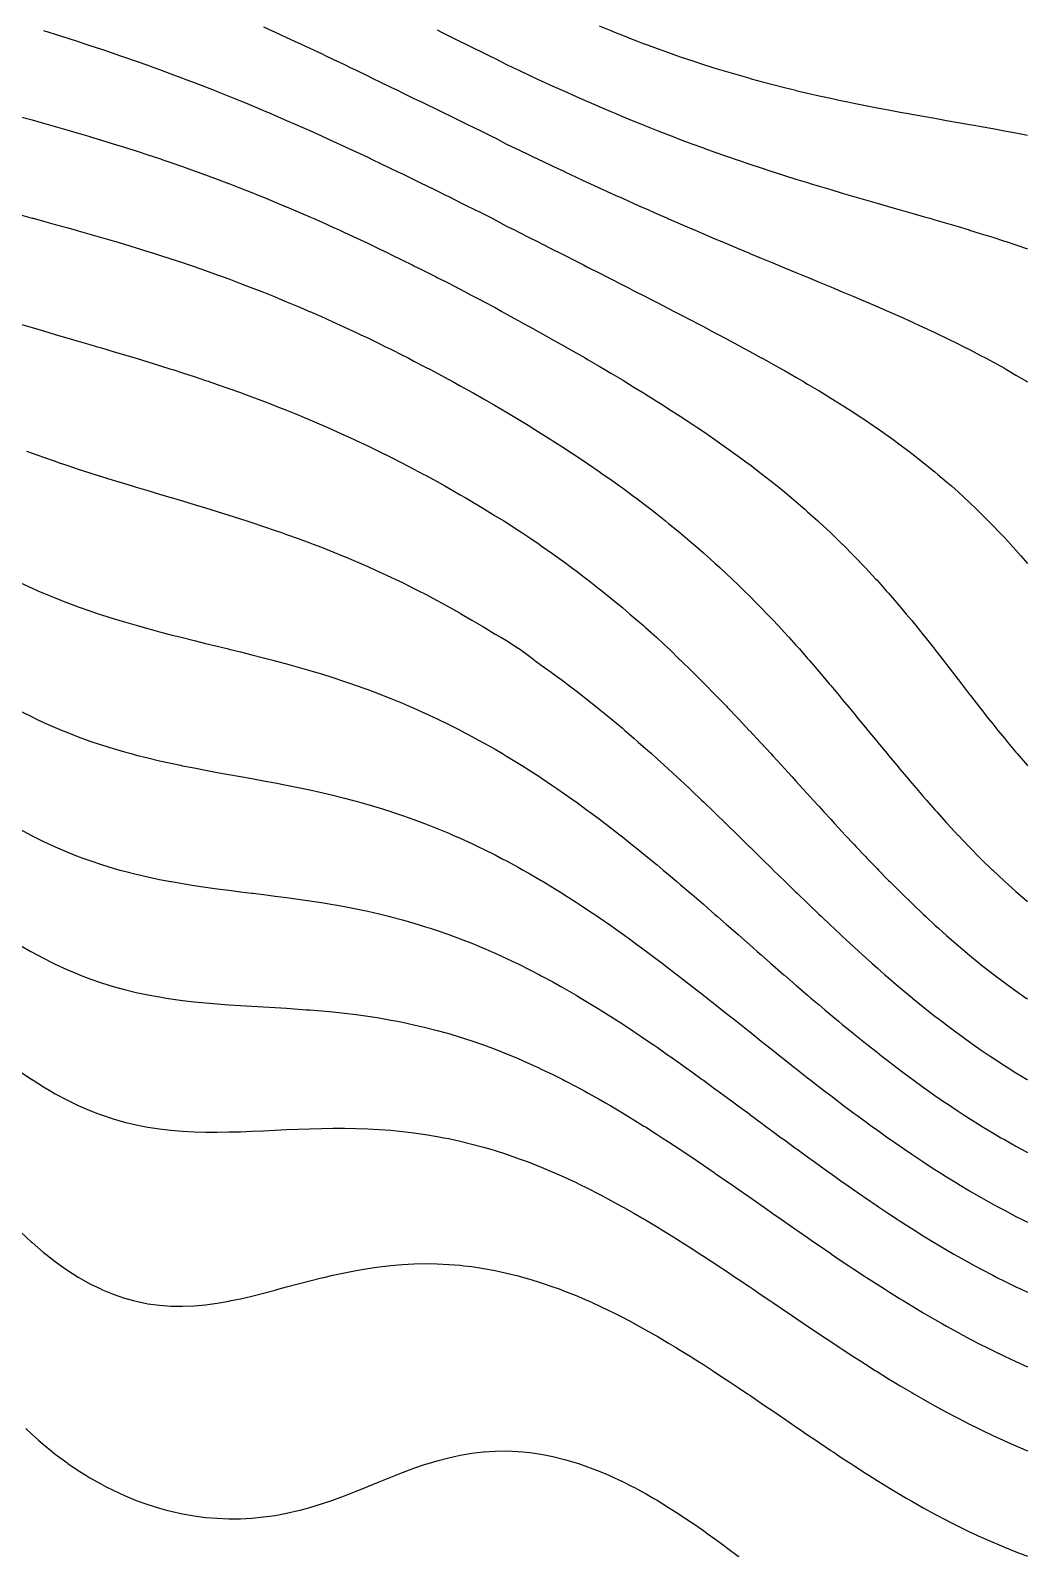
# Model space of a CAD drawing. Extents: x 1412622.5 to 1412673.9, y 4931530.8 to 4931599.9.
# Drawn here: x 1412659.34 to 1412673.92, y 4931551.76 to 4931574.07 of the extents above; entities that cross this region are included whole.
import ezdxf

# ---------------------------------------------------------------- set-up
doc = ezdxf.new("R2010")
doc.units = 0
doc.layers.add('line', color=2, linetype='CONTINUOUS')

msp = doc.modelspace()

# ---------------------------------------------------------------- linework, layer by layer
at = {"layer": 'line'}
for points in [[(1412662.742947, 4931574.128158), (1412662.912226, 4931574.051009), (1412662.914155, 4931574.050117), (1412663.081505, 4931573.97323), (1412663.250784, 4931573.894697), (1412663.28219, 4931573.879953), (1412663.420063, 4931573.815561), (1412663.589342, 4931573.735792), (1412663.643992, 4931573.70979), (1412663.758621, 4931573.655475), (1412663.9279, 4931573.574659), (1412664.000725, 4931573.539627), (1412664.097179, 4931573.493369), (1412664.266458, 4931573.411697), (1412664.353527, 4931573.369464), (1412664.435737, 4931573.329664), (1412664.605016, 4931573.247352), (1412664.703522, 4931573.199301), (1412664.774295, 4931573.164806), (1412664.943574, 4931573.082098), (1412665.051852, 4931573.029138), (1412665.112853, 4931572.999297), (1412665.282132, 4931572.91642), (1412665.399587, 4931572.858974), (1412665.451411, 4931572.833596), (1412665.62069, 4931572.750793), (1412665.747781, 4931572.688811), (1412665.789969, 4931572.668188), (1412665.959248, 4931572.585697), (1412666.097473, 4931572.518648), (1412666.128527, 4931572.503533), (1412666.297806, 4931572.414218), (1412666.434411, 4931572.348485), (1412666.467085, 4931572.33269), (1412666.636364, 4931572.251444), (1412666.789924, 4931572.178322), (1412666.805643, 4931572.170793), (1412666.974922, 4931572.090427), (1412667.144201, 4931572.010802), (1412667.149883, 4931572.008159), (1412667.31348, 4931571.931477), (1412667.482759, 4931571.852945), (1412667.515382, 4931571.837995), (1412667.652038, 4931571.774828), (1412667.821317, 4931571.697476), (1412667.887045, 4931571.667832), (1412667.990596, 4931571.620652), (1412668.159875, 4931571.544506), (1412668.265392, 4931571.497669), (1412668.329154, 4931571.469034), (1412668.498433, 4931571.394093), (1412668.650738, 4931571.327506), (1412668.667712, 4931571.319985), (1412668.836991, 4931571.246188), (1412669.00627, 4931571.173266), (1412669.043839, 4931571.157343), (1412669.175549, 4931571.100648), (1412669.344828, 4931571.02871), (1412669.443916, 4931570.987179), (1412669.514107, 4931570.957251), (1412669.683386, 4931570.886095), (1412669.849429, 4931570.817016), (1412669.852665, 4931570.815645), (1412670.021944, 4931570.745023), (1412670.191223, 4931570.675001), (1412670.260139, 4931570.646853), (1412670.360502, 4931570.604971), (1412670.529781, 4931570.535023), (1412670.67189, 4931570.47669), (1412670.69906, 4931570.465273), (1412670.868339, 4931570.394993), (1412671.037618, 4931570.324874), (1412671.082315, 4931570.306527), (1412671.206897, 4931570.254049), (1412671.376176, 4931570.182894), (1412671.487067, 4931570.136364), (1412671.545455, 4931570.111171), (1412671.714734, 4931570.038392), (1412671.881709, 4931569.9662), (1412671.884013, 4931569.965174), (1412672.053292, 4931569.890106), (1412672.222571, 4931569.814336), (1412672.263411, 4931569.796037), (1412672.39185, 4931569.736605), (1412672.561129, 4931569.657518), (1412672.628435, 4931569.625874), (1412672.730408, 4931569.576279), (1412672.899687, 4931569.493075), (1412672.974992, 4931569.455711), (1412673.068966, 4931569.407399), (1412673.238245, 4931569.319262), (1412673.302298, 4931569.285548), (1412673.407524, 4931569.228085), (1412673.576803, 4931569.134214), (1412673.610422, 4931569.115385), (1412673.746082, 4931569.036475), (1412673.900216, 4931568.945221), (1412673.915361, 4931568.935902)], [(1412667.652038, 4931574.141603), (1412667.821317, 4931574.071897), (1412667.875571, 4931574.050117), (1412667.990596, 4931574.004029), (1412668.159875, 4931573.937899), (1412668.312086, 4931573.879953), (1412668.329154, 4931573.873459), (1412668.498433, 4931573.810966), (1412668.667712, 4931573.750189), (1412668.783723, 4931573.70979), (1412668.836991, 4931573.691218), (1412669.00627, 4931573.634131), (1412669.175549, 4931573.578796), (1412669.299468, 4931573.539627), (1412669.344828, 4931573.525246), (1412669.514107, 4931573.473544), (1412669.683386, 4931573.423567), (1412669.852665, 4931573.375297), (1412669.873986, 4931573.369464), (1412670.021944, 4931573.328776), (1412670.191223, 4931573.283903), (1412670.360502, 4931573.240625), (1412670.528158, 4931573.199301), (1412670.529781, 4931573.198898), (1412670.69906, 4931573.158677), (1412670.868339, 4931573.119883), (1412671.037618, 4931573.082436), (1412671.206897, 4931573.04625), (1412671.290054, 4931573.029138), (1412671.376176, 4931573.011239), (1412671.545455, 4931572.977292), (1412671.714734, 4931572.944318), (1412671.884013, 4931572.912213), (1412672.053292, 4931572.880843), (1412672.17407, 4931572.858974), (1412672.222571, 4931572.850082), (1412672.39185, 4931572.819752), (1412672.561129, 4931572.789768), (1412672.730408, 4931572.759975), (1412672.899687, 4931572.730224), (1412673.068966, 4931572.700362), (1412673.134297, 4931572.688811), (1412673.238245, 4931572.670152), (1412673.407524, 4931572.639453), (1412673.576803, 4931572.608135), (1412673.746082, 4931572.576031), (1412673.915361, 4931572.542952)], [(1412659.526646, 4931574.074315), (1412659.60265, 4931574.050117), (1412659.695925, 4931574.020615), (1412659.865204, 4931573.966403), (1412660.034483, 4931573.911576), (1412660.130647, 4931573.879953), (1412660.203762, 4931573.856044), (1412660.373041, 4931573.799751), (1412660.54232, 4931573.742625), (1412660.637896, 4931573.70979), (1412660.711599, 4931573.684582), (1412660.880878, 4931573.625576), (1412661.050157, 4931573.565596), (1412661.122023, 4931573.539627), (1412661.219436, 4931573.504545), (1412661.388715, 4931573.442405), (1412661.557994, 4931573.379229), (1412661.58361, 4931573.369464), (1412661.727273, 4931573.314831), (1412661.896552, 4931573.249352), (1412662.02373, 4931573.199301), (1412662.065831, 4931573.182758), (1412662.23511, 4931573.114928), (1412662.404389, 4931573.046082), (1412662.445292, 4931573.029138), (1412662.573668, 4931572.975992), (1412662.742947, 4931572.904863), (1412662.850533, 4931572.858974), (1412662.912226, 4931572.832658), (1412663.081505, 4931572.759321), (1412663.242345, 4931572.688811), (1412663.250784, 4931572.685108), (1412663.420063, 4931572.609682), (1412663.589342, 4931572.533505), (1412663.621938, 4931572.518648), (1412663.758621, 4931572.456237), (1412663.9279, 4931572.378241), (1412663.991834, 4931572.348485), (1412664.097179, 4931572.299326), (1412664.266458, 4931572.219693), (1412664.353741, 4931572.178322), (1412664.435737, 4931572.139323), (1412664.605016, 4931572.058258), (1412664.709087, 4931572.008159), (1412664.774295, 4931571.976631), (1412664.943574, 4931571.894343), (1412665.059114, 4931571.837995), (1412665.112853, 4931571.81165), (1412665.282132, 4931571.728354), (1412665.404943, 4931571.667832), (1412665.451411, 4931571.644792), (1412665.62069, 4931571.560683), (1412665.747527, 4931571.497669), (1412665.789969, 4931571.476434), (1412665.959248, 4931571.391693), (1412666.087662, 4931571.327506), (1412666.128527, 4931571.306913), (1412666.297806, 4931571.214738), (1412666.412107, 4931571.157343), (1412666.467085, 4931571.129482), (1412666.636364, 4931571.043932), (1412666.749066, 4931570.987179), (1412666.805643, 4931570.958392), (1412666.974922, 4931570.872606), (1412667.085101, 4931570.817016), (1412667.144201, 4931570.78685), (1412667.31348, 4931570.700868), (1412667.420369, 4931570.646853), (1412667.482759, 4931570.614912), (1412667.652038, 4931570.528736), (1412667.754851, 4931570.47669), (1412667.821317, 4931570.442553), (1412667.990596, 4931570.356132), (1412668.088323, 4931570.306527), (1412668.159875, 4931570.269623), (1412668.329154, 4931570.18285), (1412668.420376, 4931570.136364), (1412668.498433, 4931570.095881), (1412668.667712, 4931570.008584), (1412668.750372, 4931569.9662), (1412668.836991, 4931569.920919), (1412669.00627, 4931569.832866), (1412669.077452, 4931569.796037), (1412669.175549, 4931569.744199), (1412669.344828, 4931569.655082), (1412669.400594, 4931569.625874), (1412669.514107, 4931569.565035), (1412669.683386, 4931569.474471), (1412669.718632, 4931569.455711), (1412669.852665, 4931569.382564), (1412670.021944, 4931569.290072), (1412670.030269, 4931569.285548), (1412670.191223, 4931569.195704), (1412670.334636, 4931569.115385), (1412670.360502, 4931569.100484), (1412670.529781, 4931569.003193), (1412670.630326, 4931568.945221), (1412670.69906, 4931568.90438), (1412670.868339, 4931568.803548), (1412670.916097, 4931568.775058), (1412671.037618, 4931568.700197), (1412671.191202, 4931568.604895), (1412671.206897, 4931568.594827), (1412671.376176, 4931568.486062), (1412671.455476, 4931568.434732), (1412671.545455, 4931568.374412), (1412671.707831, 4931568.264569), (1412671.714734, 4931568.259728), (1412671.884013, 4931568.140612), (1412671.949076, 4931568.094406), (1412672.053292, 4931568.017564), (1412672.178612, 4931567.924242), (1412672.222571, 4931567.890233), (1412672.39185, 4931567.758047), (1412672.396904, 4931567.754079), (1412672.561129, 4931567.619993), (1412672.604899, 4931567.583916), (1412672.730408, 4931567.476314), (1412672.802746, 4931567.413753), (1412672.899687, 4931567.326544), (1412672.991162, 4931567.24359), (1412673.068966, 4931567.170224), (1412673.170906, 4931567.073427), (1412673.238245, 4931567.006997), (1412673.3428, 4931566.903263), (1412673.407524, 4931566.836616), (1412673.507608, 4931566.7331), (1412673.576803, 4931566.658929), (1412673.666114, 4931566.562937), (1412673.746082, 4931566.474044), (1412673.81912, 4931566.392774), (1412673.915361, 4931566.282294)], [(1412665.282132, 4931574.08274), (1412665.347269, 4931574.050117), (1412665.451411, 4931573.998205), (1412665.62069, 4931573.91417), (1412665.68998, 4931573.879953), (1412665.789969, 4931573.830753), (1412665.959248, 4931573.747969), (1412666.037902, 4931573.70979), (1412666.128527, 4931573.665904), (1412666.297806, 4931573.577537), (1412666.37752, 4931573.539627), (1412666.467085, 4931573.49708), (1412666.636364, 4931573.417513), (1412666.739802, 4931573.369464), (1412666.805643, 4931573.338875), (1412666.974922, 4931573.261231), (1412667.11177, 4931573.199301), (1412667.144201, 4931573.184604), (1412667.31348, 4931573.109058), (1412667.482759, 4931573.034632), (1412667.495482, 4931573.029138), (1412667.652038, 4931572.961329), (1412667.821317, 4931572.889233), (1412667.89372, 4931572.858974), (1412667.990596, 4931572.818309), (1412668.159875, 4931572.74863), (1412668.308002, 4931572.688811), (1412668.329154, 4931572.680219), (1412668.498433, 4931572.612993), (1412668.667712, 4931572.5471), (1412668.742517, 4931572.518648), (1412668.836991, 4931572.482435), (1412669.00627, 4931572.419021), (1412669.175549, 4931572.356946), (1412669.199241, 4931572.348485), (1412669.344828, 4931572.295982), (1412669.514107, 4931572.236295), (1412669.682118, 4931572.178322), (1412669.683386, 4931572.177879), (1412669.852665, 4931572.120445), (1412670.021944, 4931572.064223), (1412670.191223, 4931572.009181), (1412670.194456, 4931572.008159), (1412670.360502, 4931571.954926), (1412670.529781, 4931571.901731), (1412670.69906, 4931571.849541), (1412670.737445, 4931571.837995), (1412670.868339, 4931571.797986), (1412671.037618, 4931571.747195), (1412671.206897, 4931571.697162), (1412671.307871, 4931571.667832), (1412671.376176, 4931571.647626), (1412671.545455, 4931571.598402), (1412671.714734, 4931571.549627), (1412671.884013, 4931571.5012), (1412671.89654, 4931571.497669), (1412672.053292, 4931571.45256), (1412672.222571, 4931571.403962), (1412672.39185, 4931571.355321), (1412672.488781, 4931571.327506), (1412672.561129, 4931571.306265), (1412672.730408, 4931571.256557), (1412672.899687, 4931571.206359), (1412673.063046, 4931571.157343), (1412673.068966, 4931571.155522), (1412673.238245, 4931571.103255), (1412673.407524, 4931571.050034), (1412673.576803, 4931570.995704), (1412673.603043, 4931570.987179), (1412673.746082, 4931570.939463), (1412673.915361, 4931570.881667)], [(1412659.188088, 4931572.812833), (1412659.357367, 4931572.765542), (1412659.526646, 4931572.717994), (1412659.629553, 4931572.688811), (1412659.695925, 4931572.669944), (1412659.865204, 4931572.621209), (1412660.034483, 4931572.571909), (1412660.203762, 4931572.521955), (1412660.214755, 4931572.518648), (1412660.373041, 4931572.47089), (1412660.54232, 4931572.418979), (1412660.711599, 4931572.366206), (1412660.76725, 4931572.348485), (1412660.880878, 4931572.312175), (1412661.050157, 4931572.25701), (1412661.219436, 4931572.200826), (1412661.285764, 4931572.178322), (1412661.388715, 4931572.143248), (1412661.557994, 4931572.084367), (1412661.727273, 4931572.024391), (1412661.772071, 4931572.008159), (1412661.896552, 4931571.962853), (1412662.065831, 4931571.900023), (1412662.230055, 4931571.837995), (1412662.23511, 4931571.836077), (1412662.404389, 4931571.770346), (1412662.573668, 4931571.703541), (1412662.662484, 4931571.667832), (1412662.742947, 4931571.635307), (1412662.912226, 4931571.565638), (1412663.075027, 4931571.497669), (1412663.081505, 4931571.494949), (1412663.250784, 4931571.422479), (1412663.420063, 4931571.349101), (1412663.469087, 4931571.327506), (1412663.589342, 4931571.274206), (1412663.758621, 4931571.198226), (1412663.848536, 4931571.157343), (1412663.9279, 4931571.121015), (1412664.097179, 4931571.042575), (1412664.215502, 4931570.987179), (1412664.266458, 4931570.96315), (1412664.435737, 4931570.8824), (1412664.571695, 4931570.817016), (1412664.605016, 4931570.800866), (1412664.774295, 4931570.717956), (1412664.918546, 4931570.646853), (1412664.943574, 4931570.634413), (1412665.112853, 4931570.549506), (1412665.257285, 4931570.47669), (1412665.282132, 4931570.464049), (1412665.451411, 4931570.377278), (1412665.588864, 4931570.306527), (1412665.62069, 4931570.28998), (1412665.789969, 4931570.201442), (1412665.913976, 4931570.136364), (1412665.959248, 4931570.112347), (1412666.128527, 4931570.022131), (1412666.227363, 4931569.9662), (1412666.297806, 4931569.925967), (1412666.467085, 4931569.83408), (1412666.536989, 4931569.796037), (1412666.636364, 4931569.741261), (1412666.805643, 4931569.647722), (1412666.845103, 4931569.625874), (1412666.974922, 4931569.552985), (1412667.144201, 4931569.457729), (1412667.147781, 4931569.455711), (1412667.31348, 4931569.360897), (1412667.444853, 4931569.285548), (1412667.482759, 4931569.263457), (1412667.652038, 4931569.164627), (1412667.736189, 4931569.115385), (1412667.821317, 4931569.064694), (1412667.990596, 4931568.963633), (1412668.021387, 4931568.945221), (1412668.159875, 4931568.860831), (1412668.300103, 4931568.775058), (1412668.329154, 4931568.756933), (1412668.498433, 4931568.651069), (1412668.571992, 4931568.604895), (1412668.667712, 4931568.543517), (1412668.836452, 4931568.434732), (1412668.836991, 4931568.434377), (1412669.00627, 4931568.322532), (1412669.09346, 4931568.264569), (1412669.175549, 4931568.208686), (1412669.342248, 4931568.094406), (1412669.344828, 4931568.092593), (1412669.514107, 4931567.9732), (1412669.583003, 4931567.924242), (1412669.683386, 4931567.851014), (1412669.815163, 4931567.754079), (1412669.852665, 4931567.725739), (1412670.021944, 4931567.596828), (1412670.038795, 4931567.583916), (1412670.191223, 4931567.463748), (1412670.25405, 4931567.413753), (1412670.360502, 4931567.326565), (1412670.460825, 4931567.24359), (1412670.529781, 4931567.18487), (1412670.65935, 4931567.073427), (1412670.69906, 4931567.038253), (1412670.849942, 4931566.903263), (1412670.868339, 4931566.886315), (1412671.032969, 4931566.7331), (1412671.037618, 4931566.728647), (1412671.206897, 4931566.564866), (1412671.208872, 4931566.562937), (1412671.376176, 4931566.394726), (1412671.378099, 4931566.392774), (1412671.54114, 4931566.222611), (1412671.545455, 4931566.217985), (1412671.698541, 4931566.052448), (1412671.714734, 4931566.03448), (1412671.850807, 4931565.882284), (1412671.884013, 4931565.844236), (1412671.998517, 4931565.712121), (1412672.053292, 4931565.647487), (1412672.142186, 4931565.541958), (1412672.222571, 4931565.444597), (1412672.282378, 4931565.371795), (1412672.39185, 4931565.236169), (1412672.419625, 4931565.201632), (1412672.554571, 4931565.031469), (1412672.561129, 4931565.023048), (1412672.686996, 4931564.861305), (1412672.730408, 4931564.805331), (1412672.818936, 4931564.691142), (1412672.899687, 4931564.586428), (1412672.950229, 4931564.520979), (1412673.068966, 4931564.366981), (1412673.081469, 4931564.350816), (1412673.213701, 4931564.180653), (1412673.238245, 4931564.149264), (1412673.347377, 4931564.01049), (1412673.407524, 4931563.934664), (1412673.482933, 4931563.840326), (1412673.576803, 4931563.724314), (1412673.621053, 4931563.670163), (1412673.746082, 4931563.519541), (1412673.762502, 4931563.5), (1412673.908325, 4931563.329837), (1412673.915361, 4931563.321806)], [(1412659.188088, 4931571.377494), (1412659.357367, 4931571.331674), (1412659.372733, 4931571.327506), (1412659.526646, 4931571.285345), (1412659.695925, 4931571.238842), (1412659.865204, 4931571.192122), (1412659.990223, 4931571.157343), (1412660.034483, 4931571.144906), (1412660.203762, 4931571.096765), (1412660.373041, 4931571.048082), (1412660.54232, 4931570.998785), (1412660.581455, 4931570.987179), (1412660.711599, 4931570.948209), (1412660.880878, 4931570.896671), (1412661.050157, 4931570.844279), (1412661.136487, 4931570.817016), (1412661.219436, 4931570.790573), (1412661.388715, 4931570.735473), (1412661.557994, 4931570.679355), (1412661.653965, 4931570.646853), (1412661.727273, 4931570.621798), (1412661.896552, 4931570.562634), (1412662.065831, 4931570.502367), (1412662.136346, 4931570.47669), (1412662.23511, 4931570.440409), (1412662.404389, 4931570.376905), (1412662.573668, 4931570.312273), (1412662.588361, 4931570.306527), (1412662.742947, 4931570.245554), (1412662.912226, 4931570.177618), (1412663.013064, 4931570.136364), (1412663.081505, 4931570.108124), (1412663.250784, 4931570.03687), (1412663.416149, 4931569.9662), (1412663.420063, 4931569.964514), (1412663.589342, 4931569.889974), (1412663.758621, 4931569.814401), (1412663.799002, 4931569.796037), (1412663.9279, 4931569.736916), (1412664.097179, 4931569.658157), (1412664.165462, 4931569.625874), (1412664.266458, 4931569.577709), (1412664.435737, 4931569.495824), (1412664.517489, 4931569.455711), (1412664.605016, 4931569.412376), (1412664.774295, 4931569.32742), (1412664.856637, 4931569.285548), (1412664.943574, 4931569.240927), (1412665.112853, 4931569.152936), (1412665.184198, 4931569.115385), (1412665.282132, 4931569.063336), (1412665.451411, 4931568.972322), (1412665.501201, 4931568.945221), (1412665.62069, 4931568.879506), (1412665.789969, 4931568.785442), (1412665.808428, 4931568.775058), (1412665.959248, 4931568.689279), (1412666.106134, 4931568.604895), (1412666.128527, 4931568.591885), (1412666.297806, 4931568.491492), (1412666.393313, 4931568.434732), (1412666.467085, 4931568.390354), (1412666.636364, 4931568.287424), (1412666.673555, 4931568.264569), (1412666.805643, 4931568.182333), (1412666.945343, 4931568.094406), (1412666.974922, 4931568.075537), (1412667.144201, 4931567.966358), (1412667.208799, 4931567.924242), (1412667.31348, 4931567.854998), (1412667.46425, 4931567.754079), (1412667.482759, 4931567.741506), (1412667.652038, 4931567.625218), (1412667.711462, 4931567.583916), (1412667.821317, 4931567.506331), (1412667.950757, 4931567.413753), (1412667.990596, 4931567.384794), (1412668.159875, 4931567.260194), (1412668.182174, 4931567.24359), (1412668.329154, 4931567.13224), (1412668.40574, 4931567.073427), (1412668.498433, 4931567.000991), (1412668.621767, 4931566.903263), (1412668.667712, 4931566.866211), (1412668.830427, 4931566.7331), (1412668.836991, 4931566.727636), (1412669.00627, 4931566.584831), (1412669.031868, 4931566.562937), (1412669.175549, 4931566.437762), (1412669.226444, 4931566.392774), (1412669.344828, 4931566.286209), (1412669.414471, 4931566.222611), (1412669.514107, 4931566.129977), (1412669.5963, 4931566.052448), (1412669.683386, 4931565.968864), (1412669.772307, 4931565.882284), (1412669.852665, 4931565.802721), (1412669.942883, 4931565.712121), (1412670.021944, 4931565.631456), (1412670.108462, 4931565.541958), (1412670.191223, 4931565.455069), (1412670.269484, 4931565.371795), (1412670.360502, 4931565.273608), (1412670.426368, 4931565.201632), (1412670.529781, 4931565.087228), (1412670.57958, 4931565.031469), (1412670.69906, 4931564.892174), (1412670.725299, 4931564.861305), (1412670.868339, 4931564.69561), (1412670.872155, 4931564.691142), (1412671.016777, 4931564.520979), (1412671.037618, 4931564.496347), (1412671.159595, 4931564.350816), (1412671.206897, 4931564.294216), (1412671.301018, 4931564.180653), (1412671.376176, 4931564.089909), (1412671.441493, 4931564.01049), (1412671.545455, 4931563.884278), (1412671.581453, 4931563.840326), (1412671.714734, 4931563.678243), (1412671.721348, 4931563.670163), (1412671.861834, 4931563.5), (1412671.884013, 4931563.473375), (1412672.003278, 4931563.329837), (1412672.053292, 4931563.270273), (1412672.146083, 4931563.159674), (1412672.222571, 4931563.069654), (1412672.290721, 4931562.98951), (1412672.39185, 4931562.872348), (1412672.437716, 4931562.819347), (1412672.561129, 4931562.679149), (1412672.58762, 4931562.649184), (1412672.730408, 4931562.490708), (1412672.741005, 4931562.479021), (1412672.898553, 4931562.308858), (1412672.899687, 4931562.307661), (1412673.061069, 4931562.138695), (1412673.068966, 4931562.130615), (1412673.229132, 4931561.968531), (1412673.238245, 4931561.959531), (1412673.403609, 4931561.798368), (1412673.407524, 4931561.794649), (1412673.576803, 4931561.636357), (1412673.585676, 4931561.628205), (1412673.746082, 4931561.484796), (1412673.776612, 4931561.458042), (1412673.915361, 4931561.339802)], [(1412659.188088, 4931569.780912), (1412659.357367, 4931569.7302), (1412659.526646, 4931569.680166), (1412659.695925, 4931569.63068), (1412659.712487, 4931569.625874), (1412659.865204, 4931569.580947), (1412660.034483, 4931569.531442), (1412660.203762, 4931569.482111), (1412660.294295, 4931569.455711), (1412660.373041, 4931569.432456), (1412660.54232, 4931569.382304), (1412660.711599, 4931569.331958), (1412660.86659, 4931569.285548), (1412660.880878, 4931569.281221), (1412661.050157, 4931569.229313), (1412661.219436, 4931569.176857), (1412661.388715, 4931569.123765), (1412661.414929, 4931569.115385), (1412661.557994, 4931569.069214), (1412661.727273, 4931569.013708), (1412661.896552, 4931568.957303), (1412661.931982, 4931568.945221), (1412662.065831, 4931568.899201), (1412662.23511, 4931568.839874), (1412662.404389, 4931568.779436), (1412662.41633, 4931568.775058), (1412662.573668, 4931568.716964), (1412662.742947, 4931568.653222), (1412662.868532, 4931568.604895), (1412662.912226, 4931568.587973), (1412663.081505, 4931568.520719), (1412663.250784, 4931568.452128), (1412663.292629, 4931568.434732), (1412663.420063, 4931568.381451), (1412663.589342, 4931568.30914), (1412663.691346, 4931568.264569), (1412663.758621, 4931568.235016), (1412663.9279, 4931568.158852), (1412664.068223, 4931568.094406), (1412664.097179, 4931568.08104), (1412664.266458, 4931568.000913), (1412664.42534, 4931567.924242), (1412664.435737, 4931567.919201), (1412664.605016, 4931567.835004), (1412664.764643, 4931567.754079), (1412664.774295, 4931567.749163), (1412664.943574, 4931567.660771), (1412665.087911, 4931567.583916), (1412665.112853, 4931567.570568), (1412665.282132, 4931567.477826), (1412665.396723, 4931567.413753), (1412665.451411, 4931567.383013), (1412665.62069, 4931567.28574), (1412665.692496, 4931567.24359), (1412665.789969, 4931567.186048), (1412665.959248, 4931567.084002), (1412665.976411, 4931567.073427), (1412666.128527, 4931566.979127), (1412666.25698, 4931566.903263), (1412666.297806, 4931566.879141), (1412666.467085, 4931566.768919), (1412666.520951, 4931566.7331), (1412666.636364, 4931566.655852), (1412666.772217, 4931566.562937), (1412666.805643, 4931566.539932), (1412666.974922, 4931566.420877), (1412667.014042, 4931566.392774), (1412667.144201, 4931566.298613), (1412667.246997, 4931566.222611), (1412667.31348, 4931566.173119), (1412667.472031, 4931566.052448), (1412667.482759, 4931566.04423), (1412667.652038, 4931565.911743), (1412667.68888, 4931565.882284), (1412667.821317, 4931565.77564), (1412667.898495, 4931565.712121), (1412667.990596, 4931565.635818), (1412668.101441, 4931565.541958), (1412668.159875, 4931565.492172), (1412668.298111, 4931565.371795), (1412668.329154, 4931565.344609), (1412668.488923, 4931565.201632), (1412668.498433, 4931565.193078), (1412668.667712, 4931565.037596), (1412668.674251, 4931565.031469), (1412668.836991, 4931564.868783), (1412668.844348, 4931564.861305), (1412669.00627, 4931564.70481), (1412669.020136, 4931564.691142), (1412669.175549, 4931564.53748), (1412669.191921, 4931564.520979), (1412669.344828, 4931564.366539), (1412669.360113, 4931564.350816), (1412669.514107, 4931564.19225), (1412669.525173, 4931564.180653), (1412669.683386, 4931564.014887), (1412669.687514, 4931564.01049), (1412669.847524, 4931563.840326), (1412669.852665, 4931563.834877), (1412670.005627, 4931563.670163), (1412670.021944, 4931563.652669), (1412670.162275, 4931563.5), (1412670.191223, 4931563.468679), (1412670.317846, 4931563.329837), (1412670.360502, 4931563.283391), (1412670.472744, 4931563.159674), (1412670.529781, 4931563.097333), (1412670.62736, 4931562.98951), (1412670.69906, 4931562.911054), (1412670.782078, 4931562.819347), (1412670.868339, 4931562.725119), (1412670.937297, 4931562.649184), (1412671.037618, 4931562.540091), (1412671.093407, 4931562.479021), (1412671.206897, 4931562.356496), (1412671.250806, 4931562.308858), (1412671.376176, 4931562.174886), (1412671.409931, 4931562.138695), (1412671.545455, 4931561.995734), (1412671.571198, 4931561.968531), (1412671.714734, 4931561.819489), (1412671.735076, 4931561.798368), (1412671.884013, 4931561.646559), (1412671.902052, 4931561.628205), (1412672.053292, 4931561.477288), (1412672.072653, 4931561.458042), (1412672.222571, 4931561.311988), (1412672.247458, 4931561.287879), (1412672.39185, 4931561.150909), (1412672.427112, 4931561.117716), (1412672.561129, 4931560.994247), (1412672.612307, 4931560.947552), (1412672.730408, 4931560.842147), (1412672.803831, 4931560.777389), (1412672.899687, 4931560.694723), (1412673.00257, 4931560.607226), (1412673.068966, 4931560.552027), (1412673.209528, 4931560.437063), (1412673.238245, 4931560.414105), (1412673.407524, 4931560.28131), (1412673.426283, 4931560.2669), (1412673.576803, 4931560.153951), (1412673.654824, 4931560.096737), (1412673.746082, 4931560.031351), (1412673.896129, 4931559.926573), (1412673.915361, 4931559.913451)], [(1412659.27675, 4931567.924242), (1412659.357367, 4931567.894327), (1412659.526646, 4931567.833544), (1412659.695925, 4931567.774553), (1412659.756499, 4931567.754079), (1412659.865204, 4931567.716979), (1412660.034483, 4931567.660801), (1412660.203762, 4931567.606052), (1412660.273823, 4931567.583916), (1412660.373041, 4931567.552346), (1412660.54232, 4931567.499589), (1412660.711599, 4931567.447764), (1412660.82425, 4931567.413753), (1412660.880878, 4931567.396581), (1412661.050157, 4931567.345733), (1412661.219436, 4931567.295262), (1412661.388715, 4931567.244982), (1412661.393379, 4931567.24359), (1412661.557994, 4931567.194394), (1412661.727273, 4931567.143589), (1412661.896552, 4931567.092409), (1412661.958396, 4931567.073427), (1412662.065831, 4931567.040472), (1412662.23511, 4931566.987698), (1412662.404389, 4931566.934007), (1412662.499136, 4931566.903263), (1412662.573668, 4931566.879133), (1412662.742947, 4931566.822879), (1412662.912226, 4931566.765259), (1412663.003994, 4931566.7331), (1412663.081505, 4931566.706028), (1412663.250784, 4931566.645023), (1412663.420063, 4931566.582259), (1412663.470397, 4931566.562937), (1412663.589342, 4931566.517456), (1412663.758621, 4931566.450604), (1412663.900471, 4931566.392774), (1412663.9279, 4931566.381641), (1412664.097179, 4931566.310328), (1412664.266458, 4931566.236712), (1412664.297716, 4931566.222611), (1412664.435737, 4931566.160617), (1412664.605016, 4931566.082008), (1412664.666447, 4931566.052448), (1412664.774295, 4931566.000777), (1412664.943574, 4931565.916852), (1412665.010889, 4931565.882284), (1412665.112853, 4931565.830152), (1412665.282132, 4931565.740596), (1412665.334115, 4931565.712121), (1412665.451411, 4931565.648144), (1412665.62069, 4931565.552658), (1412665.639015, 4931565.541958), (1412665.789969, 4931565.454165), (1412665.926983, 4931565.371795), (1412665.959248, 4931565.35248), (1412666.128527, 4931565.247638), (1412666.213349, 4931565.201632), (1412666.297806, 4931565.156214), (1412666.467085, 4931565.044646), (1412666.486456, 4931565.031469), (1412666.636364, 4931564.918839), (1412666.710891, 4931564.861305), (1412666.805643, 4931564.79526), (1412666.950341, 4931564.691142), (1412666.974922, 4931564.673531), (1412667.144201, 4931564.548433), (1412667.180248, 4931564.520979), (1412667.31348, 4931564.419921), (1412667.401877, 4931564.350816), (1412667.482759, 4931564.28787), (1412667.616512, 4931564.180653), (1412667.652038, 4931564.152318), (1412667.821317, 4931564.013342), (1412667.824699, 4931564.01049), (1412667.990596, 4931563.871273), (1412668.026486, 4931563.840326), (1412668.159875, 4931563.725952), (1412668.223252, 4931563.670163), (1412668.329154, 4931563.577515), (1412668.415533, 4931563.5), (1412668.498433, 4931563.426118), (1412668.603863, 4931563.329837), (1412668.667712, 4931563.271964), (1412668.788732, 4931563.159674), (1412668.836991, 4931563.115263), (1412668.970647, 4931562.98951), (1412669.00627, 4931562.956288), (1412669.150057, 4931562.819347), (1412669.175549, 4931562.795301), (1412669.327438, 4931562.649184), (1412669.344828, 4931562.632626), (1412669.503203, 4931562.479021), (1412669.514107, 4931562.468562), (1412669.677799, 4931562.308858), (1412669.683386, 4931562.30347), (1412669.851637, 4931562.138695), (1412669.852665, 4931562.1377), (1412670.021944, 4931561.971651), (1412670.025084, 4931561.968531), (1412670.191223, 4931561.805663), (1412670.19858, 4931561.798368), (1412670.360502, 4931561.640072), (1412670.372523, 4931561.628205), (1412670.529781, 4931561.475243), (1412670.547323, 4931561.458042), (1412670.69906, 4931561.311511), (1412670.723376, 4931561.287879), (1412670.868339, 4931561.149214), (1412670.901113, 4931561.117716), (1412671.037618, 4931560.988656), (1412671.080967, 4931560.947552), (1412671.206897, 4931560.830131), (1412671.263395, 4931560.777389), (1412671.376176, 4931560.673904), (1412671.448896, 4931560.607226), (1412671.545455, 4931560.520222), (1412671.637983, 4931560.437063), (1412671.714734, 4931560.369297), (1412671.831231, 4931560.2669), (1412671.884013, 4931560.22133), (1412672.029265, 4931560.096737), (1412672.053292, 4931560.076493), (1412672.222571, 4931559.935093), (1412672.232875, 4931559.926573), (1412672.39185, 4931559.797534), (1412672.443132, 4931559.75641), (1412672.561129, 4931559.663515), (1412672.660686, 4931559.586247), (1412672.730408, 4931559.533116), (1412672.886542, 4931559.416084), (1412672.899687, 4931559.406406), (1412673.068966, 4931559.284089), (1412673.122883, 4931559.245921), (1412673.238245, 4931559.165722), (1412673.37067, 4931559.075758), (1412673.407524, 4931559.051162), (1412673.576803, 4931558.940975), (1412673.632657, 4931558.905594), (1412673.746082, 4931558.834998), (1412673.910923, 4931558.735431), (1412673.915361, 4931558.732796)], [(1412659.188088, 4931565.9959), (1412659.357367, 4931565.919521), (1412659.443903, 4931565.882284), (1412659.526646, 4931565.846611), (1412659.695925, 4931565.777146), (1412659.862041, 4931565.712121), (1412659.865204, 4931565.710884), (1412660.034483, 4931565.648103), (1412660.203762, 4931565.588283), (1412660.341437, 4931565.541958), (1412660.373041, 4931565.531362), (1412660.54232, 4931565.477353), (1412660.711599, 4931565.425759), (1412660.880878, 4931565.376342), (1412660.897085, 4931565.371795), (1412661.050157, 4931565.329145), (1412661.219436, 4931565.283628), (1412661.388715, 4931565.239471), (1412661.537403, 4931565.201632), (1412661.557994, 4931565.19644), (1412661.727273, 4931565.154424), (1412661.896552, 4931565.112882), (1412662.065831, 4931565.071515), (1412662.229208, 4931565.031469), (1412662.23511, 4931565.030038), (1412662.404389, 4931564.988423), (1412662.573668, 4931564.94612), (1412662.742947, 4931564.902851), (1412662.901013, 4931564.861305), (1412662.912226, 4931564.858396), (1412663.081505, 4931564.812784), (1412663.250784, 4931564.765482), (1412663.420063, 4931564.716266), (1412663.502684, 4931564.691142), (1412663.589342, 4931564.66513), (1412663.758621, 4931564.611873), (1412663.9279, 4931564.556123), (1412664.029554, 4931564.520979), (1412664.097179, 4931564.497897), (1412664.266458, 4931564.437121), (1412664.435737, 4931564.373384), (1412664.492723, 4931564.350816), (1412664.605016, 4931564.306899), (1412664.774295, 4931564.237369), (1412664.905922, 4931564.180653), (1412664.943574, 4931564.164628), (1412665.112853, 4931564.088914), (1412665.280317, 4931564.01049), (1412665.282132, 4931564.00965), (1412665.451411, 4931563.927418), (1412665.62069, 4931563.841452), (1412665.622807, 4931563.840326), (1412665.789969, 4931563.752436), (1412665.939834, 4931563.670163), (1412665.959248, 4931563.659625), (1412666.128527, 4931563.563638), (1412666.23633, 4931563.5), (1412666.297806, 4931563.464105), (1412666.467085, 4931563.360973), (1412666.516204, 4931563.329837), (1412666.636364, 4931563.254485), (1412666.781812, 4931563.159674), (1412666.805643, 4931563.144306), (1412666.974922, 4931563.030975), (1412667.034655, 4931562.98951), (1412667.144201, 4931562.914271), (1412667.277628, 4931562.819347), (1412667.31348, 4931562.794117), (1412667.482759, 4931562.670888), (1412667.511626, 4931562.649184), (1412667.652038, 4931562.544747), (1412667.737674, 4931562.479021), (1412667.821317, 4931562.415531), (1412667.957687, 4931562.308858), (1412667.990596, 4931562.283402), (1412668.159875, 4931562.148684), (1412668.172095, 4931562.138695), (1412668.329154, 4931562.011766), (1412668.381294, 4931561.968531), (1412668.498433, 4931561.872522), (1412668.586729, 4931561.798368), (1412668.667712, 4931561.731163), (1412668.788993, 4931561.628205), (1412668.836991, 4931561.587949), (1412668.988651, 4931561.458042), (1412669.00627, 4931561.443135), (1412669.175549, 4931561.297108), (1412669.186057, 4931561.287879), (1412669.344828, 4931561.150212), (1412669.381691, 4931561.117716), (1412669.514107, 4931561.002499), (1412669.576328, 4931560.947552), (1412669.683386, 4931560.854256), (1412669.770439, 4931560.777389), (1412669.852665, 4931560.705758), (1412669.964481, 4931560.607226), (1412670.021944, 4931560.557278), (1412670.158916, 4931560.437063), (1412670.191223, 4931560.409095), (1412670.354189, 4931560.2669), (1412670.360502, 4931560.261467), (1412670.529781, 4931560.114915), (1412670.550681, 4931560.096737), (1412670.69906, 4931559.969507), (1412670.748991, 4931559.926573), (1412670.868339, 4931559.825406), (1412670.949653, 4931559.75641), (1412671.037618, 4931559.682836), (1412671.153212, 4931559.586247), (1412671.206897, 4931559.542022), (1412671.360207, 4931559.416084), (1412671.376176, 4931559.403151), (1412671.545455, 4931559.266678), (1412671.571361, 4931559.245921), (1412671.714734, 4931559.132688), (1412671.787421, 4931559.075758), (1412671.884013, 4931559.001165), (1412672.009079, 4931558.905594), (1412672.053292, 4931558.872273), (1412672.222571, 4931558.746249), (1412672.237299, 4931558.735431), (1412672.39185, 4931558.62348), (1412672.473537, 4931558.565268), (1412672.561129, 4931558.503683), (1412672.718462, 4931558.395105), (1412672.730408, 4931558.386968), (1412672.899687, 4931558.273876), (1412672.974588, 4931558.224942), (1412673.068966, 4931558.164066), (1412673.238245, 4931558.057577), (1412673.242804, 4931558.054779), (1412673.407524, 4931557.954951), (1412673.527054, 4931557.884615), (1412673.576803, 4931557.855684), (1412673.746082, 4931557.760163), (1412673.829796, 4931557.714452), (1412673.915361, 4931557.668254)], [(1412659.188088, 4931564.121034), (1412659.357367, 4931564.03651), (1412659.412633, 4931564.01049), (1412659.526646, 4931563.956911), (1412659.695925, 4931563.882007), (1412659.796248, 4931563.840326), (1412659.865204, 4931563.81178), (1412660.034483, 4931563.746228), (1412660.203762, 4931563.684898), (1412660.247375, 4931563.670163), (1412660.373041, 4931563.62796), (1412660.54232, 4931563.574986), (1412660.711599, 4931563.525596), (1412660.805643, 4931563.5), (1412660.880878, 4931563.479687), (1412661.050157, 4931563.437031), (1412661.219436, 4931563.397074), (1412661.388715, 4931563.359471), (1412661.529715, 4931563.329837), (1412661.557994, 4931563.323956), (1412661.727273, 4931563.290348), (1412661.896552, 4931563.25803), (1412662.065831, 4931563.226643), (1412662.23511, 4931563.195805), (1412662.404389, 4931563.165191), (1412662.434648, 4931563.159674), (1412662.573668, 4931563.13465), (1412662.742947, 4931563.103668), (1412662.912226, 4931563.071882), (1412663.081505, 4931563.038973), (1412663.250784, 4931563.004647), (1412663.321659, 4931562.98951), (1412663.420063, 4931562.968777), (1412663.589342, 4931562.931086), (1412663.758621, 4931562.891196), (1412663.9279, 4931562.848848), (1412664.038716, 4931562.819347), (1412664.097179, 4931562.803995), (1412664.266458, 4931562.756555), (1412664.435737, 4931562.706105), (1412664.605016, 4931562.652464), (1412664.61472, 4931562.649184), (1412664.774295, 4931562.595963), (1412664.943574, 4931562.536036), (1412665.095527, 4931562.479021), (1412665.112853, 4931562.472604), (1412665.282132, 4931562.406007), (1412665.451411, 4931562.335658), (1412665.512426, 4931562.308858), (1412665.62069, 4931562.261896), (1412665.789969, 4931562.184511), (1412665.885179, 4931562.138695), (1412665.959248, 4931562.103487), (1412666.128527, 4931562.018929), (1412666.224856, 4931561.968531), (1412666.297806, 4931561.930817), (1412666.467085, 4931561.839088), (1412666.538981, 4931561.798368), (1412666.636364, 4931561.743856), (1412666.805643, 4931561.64507), (1412666.833377, 4931561.628205), (1412666.974922, 4931561.543118), (1412667.111158, 4931561.458042), (1412667.144201, 4931561.43764), (1412667.31348, 4931561.329169), (1412667.375693, 4931561.287879), (1412667.482759, 4931561.21762), (1412667.630058, 4931561.117716), (1412667.652038, 4931561.102973), (1412667.821317, 4931560.985757), (1412667.874867, 4931560.947552), (1412667.990596, 4931560.865907), (1412668.112622, 4931560.777389), (1412668.159875, 4931560.743492), (1412668.329154, 4931560.618833), (1412668.344525, 4931560.607226), (1412668.498433, 4931560.492312), (1412668.570766, 4931560.437063), (1412668.667712, 4931560.36384), (1412668.79341, 4931560.2669), (1412668.836991, 4931560.233656), (1412669.00627, 4931560.102051), (1412669.012984, 4931560.096737), (1412669.175549, 4931559.969491), (1412669.229523, 4931559.926573), (1412669.344828, 4931559.835905), (1412669.444545, 4931559.75641), (1412669.514107, 4931559.701567), (1412669.658624, 4931559.586247), (1412669.683386, 4931559.566702), (1412669.852665, 4931559.431702), (1412669.872071, 4931559.416084), (1412670.021944, 4931559.296804), (1412670.085452, 4931559.245921), (1412670.191223, 4931559.162088), (1412670.29964, 4931559.075758), (1412670.360502, 4931559.027812), (1412670.515211, 4931558.905594), (1412670.529781, 4931558.894205), (1412670.69906, 4931558.76164), (1412670.73254, 4931558.735431), (1412670.868339, 4931558.630244), (1412670.952439, 4931558.565268), (1412671.037618, 4931558.500124), (1412671.175598, 4931558.395105), (1412671.206897, 4931558.371518), (1412671.376176, 4931558.244703), (1412671.402747, 4931558.224942), (1412671.545455, 4931558.119858), (1412671.634759, 4931558.054779), (1412671.714734, 4931557.997041), (1412671.872437, 4931557.884615), (1412671.884013, 4931557.876437), (1412672.053292, 4931557.758324), (1412672.117186, 4931557.714452), (1412672.222571, 4931557.642721), (1412672.369892, 4931557.544289), (1412672.39185, 4931557.529739), (1412672.561129, 4931557.419603), (1412672.632571, 4931557.374126), (1412672.730408, 4931557.31234), (1412672.899687, 4931557.208048), (1412672.906472, 4931557.203963), (1412673.068966, 4931557.106861), (1412673.194866, 4931557.0338), (1412673.238245, 4931557.008793), (1412673.407524, 4931556.913956), (1412673.500264, 4931556.863636), (1412673.576803, 4931556.822356), (1412673.746082, 4931556.734071), (1412673.826741, 4931556.693473), (1412673.915361, 4931556.649108)], [(1412659.188088, 4931562.390231), (1412659.341404, 4931562.308858), (1412659.357367, 4931562.300365), (1412659.526646, 4931562.216287), (1412659.694024, 4931562.138695), (1412659.695925, 4931562.137812), (1412659.865204, 4931562.065039), (1412660.034483, 4931561.997687), (1412660.114068, 4931561.968531), (1412660.203762, 4931561.935672), (1412660.373041, 4931561.878792), (1412660.54232, 4931561.82679), (1412660.64372, 4931561.798368), (1412660.711599, 4931561.779374), (1412660.880878, 4931561.73632), (1412661.050157, 4931561.697216), (1412661.219436, 4931561.661709), (1412661.388715, 4931561.629446), (1412661.39583, 4931561.628205), (1412661.557994, 4931561.600038), (1412661.727273, 4931561.573083), (1412661.896552, 4931561.548169), (1412662.065831, 4931561.524825), (1412662.23511, 4931561.502709), (1412662.404389, 4931561.481355), (1412662.573668, 4931561.460396), (1412662.592566, 4931561.458042), (1412662.742947, 4931561.439452), (1412662.912226, 4931561.418131), (1412663.081505, 4931561.396053), (1412663.250784, 4931561.372899), (1412663.420063, 4931561.348321), (1412663.589342, 4931561.322032), (1412663.758621, 4931561.293732), (1412663.790871, 4931561.287879), (1412663.9279, 4931561.263238), (1412664.097179, 4931561.230233), (1412664.266458, 4931561.194526), (1412664.435737, 4931561.1559), (1412664.590549, 4931561.117716), (1412664.605016, 4931561.114181), (1412664.774295, 4931561.069335), (1412664.943574, 4931561.021103), (1412665.112853, 4931560.969399), (1412665.179441, 4931560.947552), (1412665.282132, 4931560.914179), (1412665.451411, 4931560.855373), (1412665.62069, 4931560.792853), (1412665.659982, 4931560.777389), (1412665.789969, 4931560.726704), (1412665.959248, 4931560.656848), (1412666.073076, 4931560.607226), (1412666.128527, 4931560.583272), (1412666.297806, 4931560.506103), (1412666.442082, 4931560.437063), (1412666.467085, 4931560.425204), (1412666.636364, 4931560.340794), (1412666.778329, 4931560.2669), (1412666.805643, 4931560.252806), (1412666.974922, 4931560.161467), (1412667.090291, 4931560.096737), (1412667.144201, 4931560.066748), (1412667.31348, 4931559.968844), (1412667.38399, 4931559.926573), (1412667.482759, 4931559.86786), (1412667.652038, 4931559.763897), (1412667.663824, 4931559.75641), (1412667.821317, 4931559.657218), (1412667.930832, 4931559.586247), (1412667.990596, 4931559.547832), (1412668.159875, 4931559.43602), (1412668.189264, 4931559.416084), (1412668.329154, 4931559.321962), (1412668.439659, 4931559.245921), (1412668.498433, 4931559.205794), (1412668.667712, 4931559.087752), (1412668.684556, 4931559.075758), (1412668.836991, 4931558.968066), (1412668.923949, 4931558.905594), (1412669.00627, 4931558.846895), (1412669.160297, 4931558.735431), (1412669.175549, 4931558.724475), (1412669.344828, 4931558.601063), (1412669.393355, 4931558.565268), (1412669.514107, 4931558.476838), (1412669.624706, 4931558.395105), (1412669.683386, 4931558.352036), (1412669.852665, 4931558.226893), (1412669.855284, 4931558.224942), (1412670.021944, 4931558.101608), (1412670.085005, 4931558.054779), (1412670.191223, 4931557.976411), (1412670.315477, 4931557.884615), (1412670.360502, 4931557.851552), (1412670.529781, 4931557.727232), (1412670.547187, 4931557.714452), (1412670.69906, 4931557.60361), (1412670.7807, 4931557.544289), (1412670.868339, 4931557.480958), (1412671.017136, 4931557.374126), (1412671.037618, 4931557.359495), (1412671.206897, 4931557.239325), (1412671.257171, 4931557.203963), (1412671.376176, 4931557.120664), (1412671.501845, 4931557.0338), (1412671.545455, 4931557.003781), (1412671.714734, 4931556.888761), (1412671.752238, 4931556.863636), (1412671.884013, 4931556.77571), (1412672.009595, 4931556.693473), (1412672.053292, 4931556.664955), (1412672.222571, 4931556.556497), (1412672.275429, 4931556.52331), (1412672.39185, 4931556.450431), (1412672.551267, 4931556.353147), (1412672.561129, 4931556.347143), (1412672.730408, 4931556.246307), (1412672.839834, 4931556.182984), (1412672.899687, 4931556.148412), (1412673.068966, 4931556.053353), (1412673.143386, 4931556.012821), (1412673.238245, 4931555.961216), (1412673.407524, 4931555.872182), (1412673.465557, 4931555.842657), (1412673.576803, 4931555.786087), (1412673.746082, 4931555.703221), (1412673.811231, 4931555.672494), (1412673.915361, 4931555.623364)], [(1412659.188088, 4931560.696427), (1412659.342551, 4931560.607226), (1412659.357367, 4931560.598582), (1412659.526646, 4931560.507121), (1412659.667247, 4931560.437063), (1412659.695925, 4931560.422633), (1412659.865204, 4931560.34459), (1412660.034483, 4931560.273451), (1412660.05168, 4931560.2669), (1412660.203762, 4931560.208466), (1412660.373041, 4931560.149947), (1412660.54232, 4931560.097658), (1412660.545674, 4931560.096737), (1412660.711599, 4931560.050839), (1412660.880878, 4931560.009615), (1412661.050157, 4931559.973605), (1412661.219436, 4931559.942354), (1412661.318365, 4931559.926573), (1412661.388715, 4931559.915291), (1412661.557994, 4931559.89199), (1412661.727273, 4931559.87206), (1412661.896552, 4931559.855066), (1412662.065831, 4931559.84046), (1412662.23511, 4931559.82775), (1412662.404389, 4931559.816469), (1412662.573668, 4931559.806119), (1412662.742947, 4931559.796243), (1412662.912226, 4931559.786366), (1412663.081505, 4931559.776066), (1412663.250784, 4931559.764963), (1412663.367977, 4931559.75641), (1412663.420063, 4931559.752612), (1412663.589342, 4931559.738639), (1412663.758621, 4931559.72276), (1412663.9279, 4931559.704689), (1412664.097179, 4931559.684139), (1412664.266458, 4931559.660881), (1412664.435737, 4931559.63469), (1412664.605016, 4931559.605354), (1412664.703762, 4931559.586247), (1412664.774295, 4931559.572644), (1412664.943574, 4931559.53637), (1412665.112853, 4931559.49654), (1412665.282132, 4931559.453081), (1412665.414646, 4931559.416084), (1412665.451411, 4931559.405859), (1412665.62069, 4931559.354647), (1412665.789969, 4931559.299654), (1412665.944666, 4931559.245921), (1412665.959248, 4931559.240876), (1412666.128527, 4931559.178012), (1412666.297806, 4931559.111398), (1412666.38327, 4931559.075758), (1412666.467085, 4931559.040946), (1412666.636364, 4931558.966724), (1412666.769207, 4931558.905594), (1412666.805643, 4931558.888895), (1412666.974922, 4931558.807334), (1412667.118209, 4931558.735431), (1412667.144201, 4931558.722438), (1412667.31348, 4931558.633972), (1412667.440382, 4931558.565268), (1412667.482759, 4931558.542411), (1412667.652038, 4931558.447638), (1412667.74292, 4931558.395105), (1412667.821317, 4931558.349951), (1412667.990596, 4931558.249523), (1412668.030816, 4931558.224942), (1412668.159875, 4931558.146334), (1412668.306803, 4931558.054779), (1412668.329154, 4931558.040892), (1412668.498433, 4931557.933036), (1412668.572913, 4931557.884615), (1412668.667712, 4931557.823163), (1412668.832694, 4931557.714452), (1412668.836991, 4931557.711628), (1412669.00627, 4931557.598172), (1412669.085651, 4931557.544289), (1412669.175549, 4931557.483407), (1412669.335294, 4931557.374126), (1412669.344828, 4931557.367615), (1412669.514107, 4931557.250548), (1412669.581012, 4931557.203963), (1412669.683386, 4931557.132801), (1412669.825258, 4931557.0338), (1412669.852665, 4931557.014696), (1412670.021944, 4931556.89611), (1412670.068206, 4931556.863636), (1412670.191223, 4931556.777379), (1412670.311153, 4931556.693473), (1412670.360502, 4931556.658963), (1412670.529781, 4931556.540896), (1412670.555062, 4931556.52331), (1412670.69906, 4931556.423173), (1412670.800622, 4931556.353147), (1412670.868339, 4931556.306436), (1412671.037618, 4931556.190817), (1412671.049173, 4931556.182984), (1412671.206897, 4931556.076026), (1412671.301493, 4931556.012821), (1412671.376176, 4931555.962861), (1412671.545455, 4931555.851457), (1412671.559005, 4931555.842657), (1412671.714734, 4931555.741377), (1412671.822952, 4931555.672494), (1412671.884013, 4931555.633545), (1412672.053292, 4931555.527824), (1412672.094979, 4931555.502331), (1412672.222571, 4931555.424099), (1412672.376846, 4931555.332168), (1412672.39185, 4931555.323198), (1412672.561129, 4931555.224285), (1412672.671163, 4931555.162005), (1412672.730408, 4931555.128348), (1412672.899687, 4931555.035011), (1412672.98061, 4931554.991841), (1412673.068966, 4931554.944496), (1412673.238245, 4931554.85693), (1412673.308877, 4931554.821678), (1412673.407524, 4931554.77219), (1412673.576803, 4931554.690545), (1412673.661028, 4931554.651515), (1412673.746082, 4931554.611862), (1412673.915361, 4931554.536158)], [(1412659.188088, 4931558.849533), (1412659.355552, 4931558.735431), (1412659.357367, 4931558.73417), (1412659.526646, 4931558.626304), (1412659.631862, 4931558.565268), (1412659.695925, 4931558.527376), (1412659.865204, 4931558.436917), (1412659.952589, 4931558.395105), (1412660.034483, 4931558.355161), (1412660.203762, 4931558.281945), (1412660.354299, 4931558.224942), (1412660.373041, 4931558.217711), (1412660.54232, 4931558.161151), (1412660.711599, 4931558.113078), (1412660.880878, 4931558.073028), (1412660.975335, 4931558.054779), (1412661.050157, 4931558.040074), (1412661.219436, 4931558.013758), (1412661.388715, 4931557.993889), (1412661.557994, 4931557.97978), (1412661.727273, 4931557.970812), (1412661.896552, 4931557.966253), (1412662.065831, 4931557.965475), (1412662.23511, 4931557.967763), (1412662.404389, 4931557.972437), (1412662.573668, 4931557.978877), (1412662.742947, 4931557.986439), (1412662.912226, 4931557.994503), (1412663.081505, 4931558.002473), (1412663.250784, 4931558.009811), (1412663.420063, 4931558.016029), (1412663.589342, 4931558.02062), (1412663.758621, 4931558.023181), (1412663.9279, 4931558.023317), (1412664.097179, 4931558.020652), (1412664.266458, 4931558.014937), (1412664.435737, 4931558.005873), (1412664.605016, 4931557.993233), (1412664.774295, 4931557.976834), (1412664.943574, 4931557.956535), (1412665.112853, 4931557.932218), (1412665.282132, 4931557.903809), (1412665.38132, 4931557.884615), (1412665.451411, 4931557.871004), (1412665.62069, 4931557.833646), (1412665.789969, 4931557.79209), (1412665.959248, 4931557.746338), (1412666.066978, 4931557.714452), (1412666.128527, 4931557.696183), (1412666.297806, 4931557.641301), (1412666.467085, 4931557.582538), (1412666.569951, 4931557.544289), (1412666.636364, 4931557.51953), (1412666.805643, 4931557.452128), (1412666.974922, 4931557.381185), (1412666.990787, 4931557.374126), (1412667.144201, 4931557.305694), (1412667.31348, 4931557.226895), (1412667.360432, 4931557.203963), (1412667.482759, 4931557.144066), (1412667.652038, 4931557.058064), (1412667.697921, 4931557.0338), (1412667.821317, 4931556.968364), (1412667.990596, 4931556.875933), (1412668.012335, 4931556.863636), (1412668.159875, 4931556.779936), (1412668.308956, 4931556.693473), (1412668.329154, 4931556.681718), (1412668.498433, 4931556.580344), (1412668.591856, 4931556.52331), (1412668.667712, 4931556.476834), (1412668.836991, 4931556.371284), (1412668.865521, 4931556.353147), (1412669.00627, 4931556.263329), (1412669.130876, 4931556.182984), (1412669.175549, 4931556.154054), (1412669.344828, 4931556.043099), (1412669.390571, 4931556.012821), (1412669.514107, 4931555.930667), (1412669.646044, 4931555.842657), (1412669.683386, 4931555.817619), (1412669.852665, 4931555.703495), (1412669.898545, 4931555.672494), (1412670.021944, 4931555.588675), (1412670.149535, 4931555.502331), (1412670.191223, 4931555.473949), (1412670.360502, 4931555.358961), (1412670.400113, 4931555.332168), (1412670.529781, 4931555.243922), (1412670.651431, 4931555.162005), (1412670.69906, 4931555.129718), (1412670.868339, 4931555.016078), (1412670.904824, 4931554.991841), (1412671.037618, 4931554.903011), (1412671.161385, 4931554.821678), (1412671.206897, 4931554.791545), (1412671.376176, 4931554.681243), (1412671.422629, 4931554.651515), (1412671.545455, 4931554.572297), (1412671.690084, 4931554.481352), (1412671.714734, 4931554.465719), (1412671.884013, 4931554.360491), (1412671.965558, 4931554.311189), (1412672.053292, 4931554.257663), (1412672.222571, 4931554.157492), (1412672.251133, 4931554.141026), (1412672.39185, 4931554.059132), (1412672.549445, 4931553.970862), (1412672.561129, 4931553.964254), (1412672.730408, 4931553.871167), (1412672.864063, 4931553.800699), (1412672.899687, 4931553.781717), (1412673.068966, 4931553.69456), (1412673.199015, 4931553.630536), (1412673.238245, 4931553.611006), (1412673.407524, 4931553.529872), (1412673.559902, 4931553.460373), (1412673.576803, 4931553.452572), (1412673.746082, 4931553.377423), (1412673.915361, 4931553.306201)], [(1412659.188088, 4931556.508154), (1412659.356591, 4931556.353147), (1412659.357367, 4931556.35242), (1412659.526646, 4931556.207617), (1412659.558465, 4931556.182984), (1412659.695925, 4931556.074631), (1412659.783308, 4931556.012821), (1412659.865204, 4931555.953911), (1412660.034483, 4931555.845814), (1412660.040136, 4931555.842657), (1412660.203762, 4931555.749804), (1412660.361774, 4931555.672494), (1412660.373041, 4931555.666897), (1412660.54232, 4931555.595992), (1412660.711599, 4931555.53782), (1412660.842599, 4931555.502331), (1412660.880878, 4931555.491801), (1412661.050157, 4931555.457257), (1412661.219436, 4931555.434106), (1412661.388715, 4931555.421782), (1412661.557994, 4931555.419574), (1412661.727273, 4931555.426677), (1412661.896552, 4931555.442317), (1412662.065831, 4931555.465554), (1412662.23511, 4931555.495404), (1412662.267994, 4931555.502331), (1412662.404389, 4931555.53024), (1412662.573668, 4931555.569293), (1412662.742947, 4931555.611738), (1412662.912226, 4931555.656519), (1412662.970476, 4931555.672494), (1412663.081505, 4931555.701789), (1412663.250784, 4931555.746909), (1412663.420063, 4931555.791413), (1412663.589342, 4931555.834461), (1412663.622996, 4931555.842657), (1412663.758621, 4931555.874237), (1412663.9279, 4931555.9109), (1412664.097179, 4931555.944025), (1412664.266458, 4931555.9731), (1412664.435737, 4931555.997666), (1412664.565781, 4931556.012821), (1412664.605016, 4931556.017176), (1412664.774295, 4931556.031125), (1412664.943574, 4931556.039806), (1412665.112853, 4931556.04301), (1412665.282132, 4931556.04064), (1412665.451411, 4931556.032614), (1412665.62069, 4931556.018921), (1412665.673555, 4931556.012821), (1412665.789969, 4931555.999211), (1412665.959248, 4931555.973627), (1412666.128527, 4931555.942467), (1412666.297806, 4931555.905795), (1412666.467085, 4931555.864009), (1412666.543585, 4931555.842657), (1412666.636364, 4931555.816446), (1412666.805643, 4931555.76334), (1412666.974922, 4931555.705636), (1412667.064609, 4931555.672494), (1412667.144201, 4931555.642734), (1412667.31348, 4931555.574688), (1412667.482759, 4931555.502894), (1412667.484001, 4931555.502331), (1412667.652038, 4931555.425305), (1412667.821317, 4931555.344585), (1412667.846072, 4931555.332168), (1412667.990596, 4931555.258805), (1412668.159875, 4931555.170195), (1412668.174886, 4931555.162005), (1412668.329154, 4931555.076797), (1412668.479673, 4931554.991841), (1412668.498433, 4931554.981119), (1412668.667712, 4931554.881233), (1412668.766874, 4931554.821678), (1412668.836991, 4931554.779025), (1412669.00627, 4931554.67427), (1412669.042381, 4931554.651515), (1412669.175549, 4931554.566517), (1412669.308088, 4931554.481352), (1412669.344828, 4931554.457423), (1412669.514107, 4931554.346002), (1412669.566701, 4931554.311189), (1412669.683386, 4931554.232909), (1412669.820652, 4931554.141026), (1412669.852665, 4931554.119289), (1412670.021944, 4931554.004161), (1412670.071077, 4931553.970862), (1412670.191223, 4931553.888292), (1412670.320049, 4931553.800699), (1412670.360502, 4931553.772792), (1412670.529781, 4931553.656999), (1412670.568886, 4931553.630536), (1412670.69906, 4931553.541154), (1412670.819022, 4931553.460373), (1412670.868339, 4931553.426657), (1412671.037618, 4931553.313007), (1412671.072199, 4931553.29021), (1412671.206897, 4931553.200071), (1412671.329989, 4931553.120047), (1412671.376176, 4931553.089554), (1412671.545455, 4931552.980562), (1412671.59446, 4931552.949883), (1412671.714734, 4931552.873418), (1412671.867841, 4931552.77972), (1412671.884013, 4931552.769666), (1412672.053292, 4931552.667372), (1412672.153047, 4931552.609557), (1412672.222571, 4931552.568625), (1412672.39185, 4931552.472894), (1412672.453543, 4931552.439394), (1412672.561129, 4931552.380025), (1412672.730408, 4931552.291081), (1412672.773788, 4931552.269231), (1412672.899687, 4931552.204773), (1412673.068966, 4931552.122742), (1412673.120136, 4931552.099068), (1412673.238245, 4931552.043493), (1412673.407524, 4931551.968205), (1412673.500848, 4931551.928904), (1412673.576803, 4931551.896366), (1412673.746082, 4931551.827594), (1412673.915361, 4931551.763143)], [(1412659.266519, 4931553.630536), (1412659.357367, 4931553.544799), (1412659.452726, 4931553.460373), (1412659.526646, 4931553.396088), (1412659.656711, 4931553.29021), (1412659.695925, 4931553.258864), (1412659.865204, 4931553.132734), (1412659.883615, 4931553.120047), (1412660.034483, 4931553.017847), (1412660.142729, 4931552.949883), (1412660.203762, 4931552.912227), (1412660.373041, 4931552.816285), (1412660.443814, 4931552.77972), (1412660.54232, 4931552.729649), (1412660.711599, 4931552.651532), (1412660.81299, 4931552.609557), (1412660.880878, 4931552.581868), (1412661.050157, 4931552.520957), (1412661.219436, 4931552.467408), (1412661.323413, 4931552.439394), (1412661.388715, 4931552.422012), (1412661.557994, 4931552.384945), (1412661.727273, 4931552.355335), (1412661.896552, 4931552.333279), (1412662.065831, 4931552.318863), (1412662.23511, 4931552.312177), (1412662.404389, 4931552.31322), (1412662.573668, 4931552.321995), (1412662.742947, 4931552.338391), (1412662.912226, 4931552.362307), (1412663.081505, 4931552.393566), (1412663.250784, 4931552.431829), (1412663.27997, 4931552.439394), (1412663.420063, 4931552.477455), (1412663.589342, 4931552.529375), (1412663.758621, 4931552.586673), (1412663.822062, 4931552.609557), (1412663.9279, 4931552.64894), (1412664.097179, 4931552.714846), (1412664.258218, 4931552.77972), (1412664.266458, 4931552.783094), (1412664.435737, 4931552.852279), (1412664.605016, 4931552.920988), (1412664.678421, 4931552.949883), (1412664.774295, 4931552.987436), (1412664.943574, 4931553.05019), (1412665.112853, 4931553.108456), (1412665.150145, 4931553.120047), (1412665.282132, 4931553.160043), (1412665.451411, 4931553.204627), (1412665.62069, 4931553.241692), (1412665.789969, 4931553.270553), (1412665.954383, 4931553.29021), (1412665.959248, 4931553.290765), (1412666.128527, 4931553.301609), (1412666.297806, 4931553.303561), (1412666.467085, 4931553.296703), (1412666.53733, 4931553.29021), (1412666.636364, 4931553.280808), (1412666.805643, 4931553.255758), (1412666.974922, 4931553.222282), (1412667.144201, 4931553.18079), (1412667.31348, 4931553.131868), (1412667.348759, 4931553.120047), (1412667.482759, 4931553.073937), (1412667.652038, 4931553.008882), (1412667.792335, 4931552.949883), (1412667.821317, 4931552.937366), (1412667.990596, 4931552.857481), (1412668.146152, 4931552.77972), (1412668.159875, 4931552.772674), (1412668.329154, 4931552.679808), (1412668.452094, 4931552.609557), (1412668.498433, 4931552.582373), (1412668.667712, 4931552.478726), (1412668.729902, 4931552.439394), (1412668.836991, 4931552.369885), (1412668.988857, 4931552.269231), (1412669.00627, 4931552.257382), (1412669.175549, 4931552.13932), (1412669.232521, 4931552.099068), (1412669.344828, 4931552.017683), (1412669.466747, 4931551.928904), (1412669.514107, 4931551.893555), (1412669.683386, 4931551.766903), (1412669.694256, 4931551.758741)]]:
    msp.add_lwpolyline(points, dxfattribs=at)

doc.saveas('drawing.dxf')
